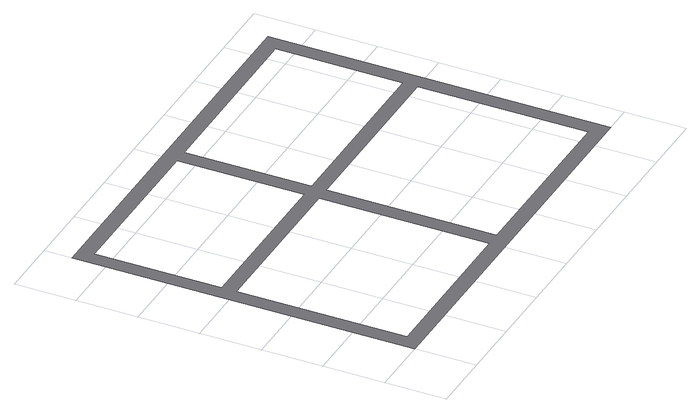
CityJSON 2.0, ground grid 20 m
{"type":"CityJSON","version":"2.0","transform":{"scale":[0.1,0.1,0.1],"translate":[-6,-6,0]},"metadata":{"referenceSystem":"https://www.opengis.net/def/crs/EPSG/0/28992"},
"CityObjects":{
"road1":{"type":"Road","geometry":[{"type":"MultiSurface","lod":"1","boundaries":[[[0,1,2,3],[4,5,6,7],[8,9,10,11],[12,13,14,15],[16,17,18,19]]]}]}
},
"vertices":[
[1310,0,0],[1310,1110,0],[0,1110,0],[0,0,0],[50,600,0],[600,600,0],[600,50,0],[50,50,0],[50,1060,0],[600,1060,0],[600,650,0],[50,650,0],[650,600,0],[1260,600,0],[1260,50,0],[650,50,0],[650,1060,0],[1260,1060,0],[1260,650,0],[650,650,0]
]}
